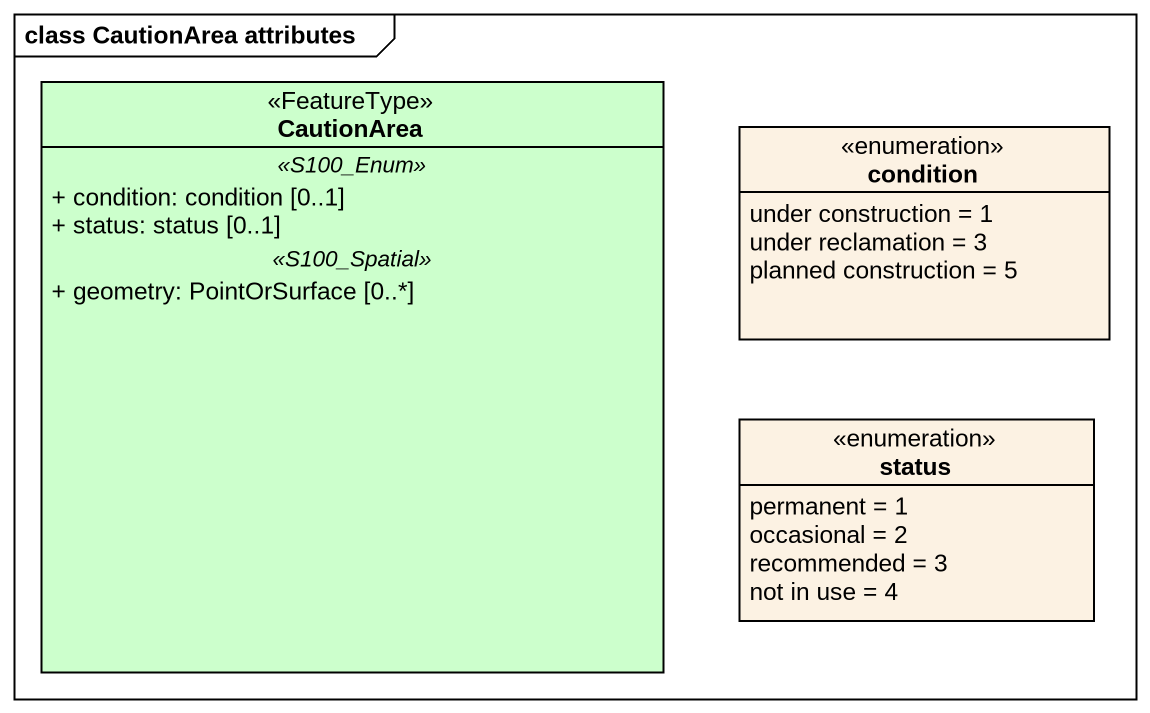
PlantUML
@startuml
mainframe class CautionArea attributes
hide circle
hide empty members
skinparam classAttributeIconSize 0
class CautionArea <<FeatureType>> #CCFFCC {
  .. <<S100_Enum>> ..
  + condition: condition [0..1]
  + status: status [0..1]
  .. <<S100_Spatial>> ..
  + geometry: PointOrSurface [0..*]
}
enum condition #FCF2E3 {
  under construction = 1
  under reclamation = 3
  planned construction = 5
}
enum status #FCF2E3 {
  permanent = 1
  occasional = 2
  recommended = 3
  not in use = 4
}
@enduml
